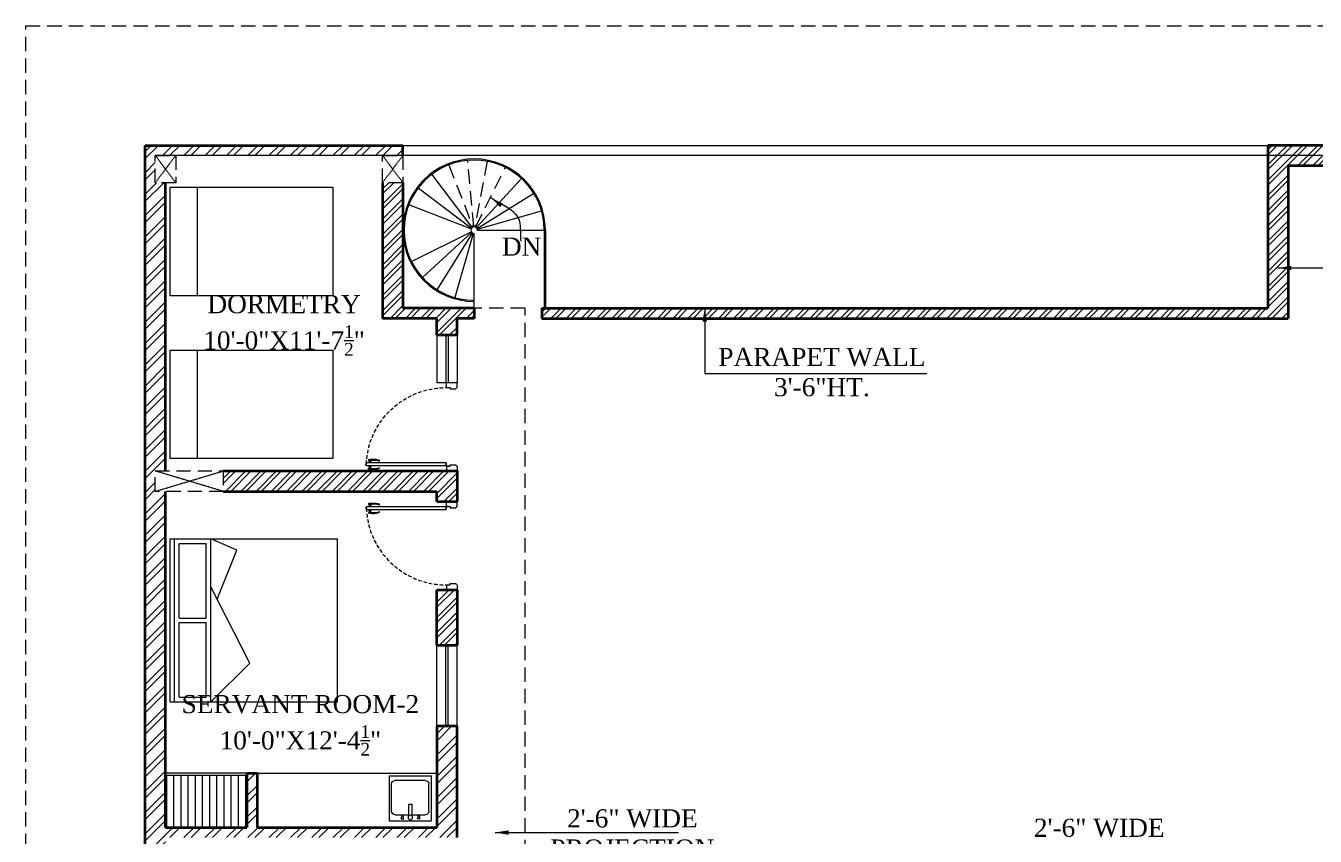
# Model space of a CAD drawing. Header units: inches. Extents: x -61 to 4103, y -308 to 989.
# Drawn here: x 2776 to 3347, y 631 to 989 of the extents above; entities that cross this region are included whole.
import ezdxf

# ---------------------------------------------------------------- set-up
doc = ezdxf.new("R2010")
doc.units = ezdxf.units.IN
for name, pattern in [('$0$$0$$0$HIDDEN', [9.525, 6.35, -3.175]), ('$2$$0$HIDDEN', [0.375, 0.25, -0.125]), ('AR-01-R0-COLUMN  LAYOUT$0$$0$HIDDEN', [0.375, 0.25, -0.125]), ('AR-01-R0-COLUMN LAYOUT$0$HIDDEN', [9.525, 6.35, -3.175])]:
    doc.linetypes.add(name, pattern=pattern)
doc.layers.get('0').update_dxf_attribs({"lineweight": 0})
for name, color, linetype, lineweight in [('A-DOOR', 34, 'Continuous', 13), ('A-FIXTURE', 30, 'Continuous', 13), ('A-HATCH', 8, 'Continuous', 0), ('A-PROJECTION', 4, '$0$$0$$0$HIDDEN', 9), ('A-STAIR', 5, 'Continuous', 9), ('A-TEXT', 2, 'Continuous', 13), ('A-WALL', 1, 'Continuous', 35), ('A-WINDOW', 4, 'Continuous', 9), ('AR-01-R0-COLUMN  LAYOUT$0$A-COMMON WALL', 1, 'Continuous', 0), ('AR-01-R0-COLUMN  LAYOUT$0$S-COLUMN TERRACE FLOOR HIDDEN', 8, 'AR-01-R0-COLUMN  LAYOUT$0$$0$HIDDEN', 9), ('AR-01-R0-COLUMN LAYOUT$0$S-BEAM PLINTH', 3, 'AR-01-R0-COLUMN LAYOUT$0$HIDDEN', 9)]:
    doc.layers.add(name, color=color, linetype=linetype, lineweight=lineweight)
doc.layers.add('A-FURNITURE', color=35, linetype='Continuous', lineweight=13, true_color=0xab6a54)
doc.styles.add('$1$$0$STYLE1', font='romantic.ttf', dxfattribs={"height": 6})
doc.styles.get("Standard").update_dxf_attribs({"font": 'arial.ttf', "height": 9})
doc.dimstyles.get("Standard").update_dxf_attribs({"dimtxt": 18, "dimasz": 6, "dimexe": 0, "dimexo": 6, "dimgap": 0.09, "dimtad": 0, "dimtih": 1, "dimtoh": 1, "dimdec": 1, "dimzin": 0, "dimdsep": 46, "dimlunit": 4, "dimtxsty": 'Standard', "dimblk": 'OBLIQUE', "dimcen": 0.09, "dimclrd": 256, "dimclre": 256, "dimclrt": 256, "dimadec": 0, "dimazin": 0, "dimtfac": 1, "dimtdec": 1, "dimtofl": 0, "dimtmove": 1, "dimatfit": 3, "dimfxl": 1, "dimtolj": 1, "dimtzin": 0, "dimlwd": -1, "dimlwe": -1, "dimarcsym": 0})
pattern_1 = [(45, (2829.263, -0.0001), (-3.367596, 3.367596), []), (45, (2831.508, -0.0001), (-3.367596, 3.367596), [])]

# ---------------------------------------------------------------- blocks, each defined once
blk = doc.blocks.new('$0$A$C416C59BA')
at = {"layer": 'A-FIXTURE'}
for p, q in [((0.53, 0), (0.53, 0.6)), ((0.53, 0.6), (1.092, 0.6)), ((0.61, 0.52), (0.793, 0.52)), ((0.689, 0.576), (0.726, 0.576)), ((0.689, 0.576), (0.704, 0.525)), ((0.704, 0.525), (0.712, 0.525)), ((0.726, 0.576), (0.712, 0.525)), ((0.793, 0.535), (0.793, 0.377)), ((0.833, 0.377), (0.833, 0.535)), ((0.833, 0.52), (1.012, 0.52)), ((0.907, 0.576), (0.921, 0.525)), ((0.944, 0.576), (0.907, 0.576)), ((0.929, 0.525), (0.921, 0.525)), ((0.944, 0.576), (0.929, 0.525)), ((1.092, 0), (1.092, 0.6)), ((0.56, 0.47), (0.56, 0.11)), ((0.793, 0.377), (0.833, 0.377)), ((1.062, 0.47), (1.062, 0.11)), ((1.012, 0.06), (0.61, 0.06)), ((0.53, 0), (1.092, 0))]:
    blk.add_line(p, q, dxfattribs=at)
blk.add_circle((0.813, 0.557), 0.03, dxfattribs=at)
for centre, start, end in [((0.61, 0.47), 90, 180), ((1.012, 0.47), 0, 90), ((0.61, 0.11), 180, 270), ((1.012, 0.11), 270, 0)]:
    blk.add_arc(centre, 0.05, start, end, dxfattribs=at)
blk = doc.blocks.new('6X5 BED')
for p, q in [((51594.69, -8410.76), (51522.69, -8410.76)), ((51522.69, -8410.76), (51522.69, -8484.76)), ((51594.69, -8410.76), (51594.69, -8484.76)), ((51594.69, -8412.76), (51522.69, -8412.76)), ((51557.69, -8414.76), (51524.69, -8414.76)), ((51524.69, -8414.76), (51524.69, -8426.76)), ((51557.69, -8414.76), (51557.69, -8426.76)), ((51559.69, -8414.76), (51559.69, -8426.76)), ((51592.69, -8414.76), (51559.69, -8414.76)), ((51592.69, -8414.76), (51592.69, -8426.76)), ((51594.69, -8428.76), (51522.69, -8428.76)), ((51527.67, -8440.3), (51522.69, -8428.76)), ((51557.69, -8426.76), (51524.69, -8426.76)), ((51577.6, -8446.05), (51543.86, -8428.76)), ((51592.69, -8426.76), (51559.69, -8426.76)), ((51594.69, -8428.76), (51577.6, -8446.05)), ((51549.3, -8431.55), (51527.67, -8440.3)), ((51594.69, -8484.76), (51522.69, -8484.76))]:
    blk.add_line(p, q)
blk = doc.blocks.new('$1$$0$handle_')
for p, q in [((-0.75, 0), (0.75, 0)), ((-3.84, -0.87), (-3.85, -0.92)), ((-0.75, -0.13), (-0.75, 0)), ((-0.75, -0.13), (0.75, -0.13)), ((-0.31, -0.13), (-0.31, -0.13)), ((0.3, -0.96), (-0.3, -0.96)), ((-0.29, -0.15), (0.29, -0.15)), ((-0.25, -0.9), (-0.25, -0.15)), ((-0.25, -0.9), (0.25, -0.9)), ((0.25, -0.9), (0.25, -0.15)), ((0.3, -0.96), (0.34, -0.95)), ((0.31, -0.13), (0.31, -0.13)), ((0.65, -1.05), (0.65, -1.23)), ((0.75, -0.13), (0.75, 0))]:
    blk.add_line(p, q)
for centre, radius, start, end in [((-3.78, -0.93), 0.0769, 167.6781, 262.0686), ((-3.77, -0.88), 0.0769, 88.2493, 167.6781), ((-0.3, -1.42), 0.464, 90.2821, 130.7273), ((-0.29, -0.13), 0.0185, 180, 270), ((-0.25, -0.96), 0.0532, 90, 180), ((0.25, -0.96), 0.0532, 0, 90), ((0.29, -0.13), 0.0185, 270, 360), ((0.42, -1.42), 0.478, 67.3956, 98.7522), ((0.57, -1.23), 0.0769, 278.1759, 360), ((0.57, -1.05), 0.0769, 360, 67.3956)]:
    blk.add_arc(centre, radius, start, end)
for points, knots in [([(0.58, -1.31), (0.24, -1.36), (-0.53, -1.5), (-2.81, -1.58), (-3.62, -1.04), (-3.78, -1.01), (-3.79, -1.01)], [0.064651, 0.064651, 0.064651, 0.064651, 0.450521, 1.832326, 2.246212, 2.27179, 2.27179, 2.27179, 2.27179]), ([(-0.6, -1.07), (-0.61, -1.07), (-0.62, -1.07), (-0.77, -1.09), (-0.93, -1.1), (-2.42, -1.12), (-2.75, -1.11), (-3.06, -1.04), (-3.11, -1.02), (-3.21, -0.99), (-3.25, -0.97), (-3.37, -0.91), (-3.43, -0.88), (-3.56, -0.84), (-3.61, -0.82), (-3.7, -0.81), (-3.73, -0.81), (-3.77, -0.81)], [0.667145, 0.667145, 0.667145, 0.667145, 0.681098, 0.681098, 1.004571, 1.004571, 1.651515, 1.651515, 1.812419, 1.812419, 1.988171, 1.988171, 2.163922, 2.163922, 2.251194, 2.251194, 2.323653, 2.323653, 2.323653, 2.323653])]:
    blk.add_open_spline(points, degree=3, knots=knots)
blk = doc.blocks.new("$1$$0$d3'")
at = {"layer": 'A-DOOR'}
for p, q in [((-3.36, 4.49), (-3.36, 37.09)), ((-2.11, 37.09), (-3.36, 37.09)), ((-2.58, 37.09), (-2.58, 37.43)), ((-2.11, 4.49), (-2.11, 37.09)), ((-36, 0), (-36, 4.4)), ((-34.03, 4.4), (-36, 4.4)), ((-34.03, 0), (-36, 0)), ((-34.03, 4.4), (-34.03, 2.9)), ((-34.03, 2.9), (-33.53, 2.9)), ((-34.03, 0.14), (-34.03, 0)), ((-33.53, 0.5), (-33.67, 0.5)), ((-33.53, 2.9), (-33.53, 0.5)), ((-3.36, 4.49), (-2.11, 4.49)), ((-2.03, 2.9), (-2.53, 2.9)), ((-2.53, 2.9), (-2.53, 0.5)), ((-2.53, 0.5), (-2.4, 0.5)), ((-2.03, 4.4), (-2.03, 2.9)), ((-2.03, 0.14), (-2.03, 0)), ((-2.03, 0), (0, 0)), ((-2, 4.4), (0, 4.4)), ((-0.75, 4.4), (-0.75, 4.4)), ((-0.75, 4.4), (-0.75, 4.4)), ((0, 0), (0, 4.4))]:
    blk.add_line(p, q, dxfattribs=at)
at = {"layer": 'A-DOOR', "lineweight": -3}
for p, q in [((-35.5, 4.4), (-35.5, 4.4)), ((-2.08, 4.49), (-2.95, 4.49)), ((-2.95, 4.47), (-2.95, 4.49)), ((-2.08, 4.47), (-2.95, 4.47)), ((-2.02, 4.41), (-2.02, 3.54)), ((-2.02, 3.54), (-2, 3.54)), ((-2, 4.41), (-2, 3.54))]:
    blk.add_line(p, q, dxfattribs=at)
blk.add_circle((-2.02, 4.47), 0.0663, dxfattribs=at)
at = {"layer": 'A-DOOR', "linetype": '$2$$0$HIDDEN', "ltscale": 6}
blk.add_arc((-1.47, 4.55), 32.56, 92.2361, 180.2684, dxfattribs=at)
at = {"layer": 'A-DOOR'}
for centre, radius, start, end in [((-2.58, 37.09), 0.337, 90, 180), ((-34.03, 0.5), 0.362, 270, 0), ((-2.03, 0.5), 0.362, 180, 270)]:
    blk.add_arc(centre, radius, start, end, dxfattribs=at)
at = {"layer": 'A-DOOR', "extrusion": (0, 0, -1), "zscale": -1, "rotation": 90}
blk.add_blockref('$1$$0$handle_', (3.36, 35.59), dxfattribs=at)
at = {"layer": 'A-DOOR', "rotation": 90}
blk.add_blockref('$1$$0$handle_', (-2.11, 35.59), dxfattribs=at)
blk = doc.blocks.new('_Oblique')
at = {"color": 0, "linetype": 'ByBlock', "lineweight": -2}
blk.add_line((-0.5, -0.5), (0.5, 0.5), dxfattribs=at)

msp = doc.modelspace()

# ---------------------------------------------------------------- hatches: boundary and pattern name
at = {"layer": 'A-HATCH'}
h = msp.add_hatch(dxfattribs=at)
h.set_pattern_fill('ANSI32,_O', color=256, scale=0.7)
h.set_pattern_definition([(45, (2829.263, -0.0001), (-4.714634, 4.714634), []), (45, (2832.406, -0.0001), (-4.714634, 4.714634), [])])
edge = h.paths.add_edge_path()
edge.add_line((3039.26, 123.19), (3178.76, 123.19))
edge.add_line((3178.76, 123.19), (3178.76, 132.19))
edge.add_line((3178.76, 132.19), (3030.26, 132.19))
edge.add_line((3030.26, 132.19), (3030.26, -53.74))
edge.add_arc((3021.26, -53.81), 9, -90, 0.4346, ccw=False)
edge.add_line((3021.26, -62.81), (2847.26, -62.81))
edge.add_arc((2847.26, -53.81), 9, 180, 270, ccw=False)
edge.add_line((2838.26, -53.81), (2838.26, 508.5))
edge.add_line((2838.26, 508.5), (2829.26, 508.5))
edge.add_line((2829.26, 508.5), (2829.26, 0))
edge.add_line((2829.26, 0), (2829.26, -53.81))
edge.add_arc((2847.26, -53.81), 18, 180, 270)
edge.add_line((2847.26, -71.81), (3021.31, -72))
edge.add_arc((3021.3, -54.04), 17.96, 270.0052, 360.7821)
edge.add_line((3039.26, -53.79), (3039.26, 123.19))
h.paths.add_polyline_path([(2838.26, 783.19), (2833.76, 783.19), (2833.76, 792.19), (2838.26, 792.19), (2838.26, 919.69), (2833.76, 919.69), (2833.76, 931.69), (2943.26, 931.69), (2943.26, 936.19), (2829.26, 936.19), (2829.26, 508.5), (2838.26, 508.5), (2838.26, 538.5), (2842.76, 538.5), (2842.76, 543.19), (2838.26, 543.19), (2838.26, 573.19), (2833.76, 573.19), (2833.76, 603.19), (2838.26, 603.19), (2838.26, 630.05), (2967.26, 630.05), (2967.26, 679.44), (2958.26, 679.44), (2958.26, 634.55), (2878.76, 634.55), (2878.76, 658.55), (2874.26, 658.55), (2874.26, 634.55), (2838.26, 634.55)])
h.paths.add_polyline_path([(2934.26, 931.69), (2842.76, 931.69)], flags=17)
h = msp.add_hatch(dxfattribs=at)
h.set_pattern_fill('ANSI32,_O', color=256, scale=0.5)
h.set_pattern_definition(pattern_1)
h.paths.add_polyline_path([(3004.76, 864.19), (3325.76, 864.19), (3325.76, 936.19), (3538.63, 936.19), (3538.63, 864.19), (3570.13, 864.19), (3570.13, 859.69), (3529.63, 859.69), (3529.63, 927.19), (3334.76, 927.19), (3334.76, 859.69), (3004.76, 859.69)])
h = msp.add_hatch(dxfattribs=at)
h.set_pattern_fill('ANSI32,_O', color=256, scale=0.5)
h.set_pattern_definition([(45, (2829.263, -3), (-3.367596, 3.367596), []), (45, (2831.508, -3), (-3.367596, 3.367596), [])])
h.paths.add_polyline_path([(2974.76, 859.69), (2967.26, 859.69), (2967.26, 852.19), (2958.26, 852.19), (2958.26, 859.69), (2934.26, 859.69), (2934.26, 919.69), (2943.26, 919.69), (2943.26, 864.19), (2974.76, 864.19)])
h = msp.add_hatch(dxfattribs=at)
h.set_pattern_fill('ANSI32,_O', color=256, scale=0.5)
h.set_pattern_definition(pattern_1)
edge = h.paths.add_edge_path()
edge.add_line((2863.76, 792.19), (2958.26, 792.19))
edge.add_line((2958.26, 792.19), (2958.26, 792.19))
edge.add_line((2958.26, 792.19), (2967.26, 792.19))
edge.add_line((2967.26, 792.19), (2967.26, 778.69))
edge.add_line((2967.26, 778.69), (2958.26, 778.69))
edge.add_line((2958.26, 778.69), (2958.26, 783.19))
edge.add_line((2958.26, 783.19), (2863.76, 783.19))
edge.add_line((2863.76, 783.19), (2863.76, 787.69))
h = msp.add_hatch(dxfattribs=at)
h.set_pattern_fill('ANSI32,_O', color=256, scale=0.5)
h.set_pattern_definition([(45, (2824.763, 1.25), (-3.367596, 3.367596), []), (45, (2827.008, 1.25), (-3.367596, 3.367596), [])])
h.paths.add_polyline_path([(2958.26, 715.19), (2967.26, 715.19), (2967.26, 739.69), (2958.26, 739.69)])
h = msp.add_hatch(dxfattribs=at)
h.set_pattern_fill('ANSI31', color=256, angle=45)
h.set_pattern_definition([(90, (2829.263, -0.0001), (-3.175, 7e-16), [])])
h.paths.add_polyline_path([(2874.26, 657.55), (2838.26, 657.55), (2838.26, 634.55), (2874.26, 634.55)])

# ---------------------------------------------------------------- linework, layer by layer
at = {"layer": 'A-FIXTURE'}
msp.add_line((2878.76, 658.55), (2958.26, 658.55), dxfattribs=at)
at = {"layer": 'A-FURNITURE'}
for p, q in [((2852.24, 917.69), (2852.24, 869.69)), ((2852.24, 845.69), (2852.24, 797.69)), ((2874.26, 658.55), (2838.26, 658.55)), ((2874.26, 657.55), (2838.26, 657.55))]:
    msp.add_line(p, q, dxfattribs=at)
for points in [[(2912.26, 917.69), (2912.26, 869.69), (2840.26, 869.69), (2840.26, 917.69)], [(2912.26, 845.69), (2912.26, 797.69), (2840.26, 797.69), (2840.26, 845.69)]]:
    msp.add_lwpolyline(points, close=True, dxfattribs=at)
at = {"layer": 'A-PROJECTION'}
msp.add_lwpolyline([(2838.26, 508.5), (2997.26, 508.5), (2997.26, 864.19), (2974.76, 864.19)], dxfattribs=at)
at = {"layer": 'A-STAIR', "linetype": '$0$$0$$0$HIDDEN'}
for p, q in [((2963.56, 927.59), (2974.22, 900.09)), ((2974.62, 900.18), (2971.9, 929.56)), ((2980.46, 929.16), (2975.04, 900.16)), ((2975.43, 900.03), (2988.58, 926.44))]:
    msp.add_line(p, q, dxfattribs=at)
at = {"layer": 'A-STAIR'}
for p, q in [((2973.86, 899.89), (2956.08, 923.43)), ((2975.77, 899.8), (2995.65, 921.6)), ((2950.02, 917.37), (2973.57, 899.59)), ((2976.04, 899.48), (3001.12, 915.01)), ((2973.36, 899.23), (2945.86, 909.89)), ((2976.21, 899.1), (3004.58, 907.17)), ((2947.01, 884.87), (2973.42, 898.02)), ((2973.65, 897.68), (2951.85, 877.8)), ((2958.44, 872.33), (2973.97, 897.41)), ((2974.35, 897.25), (2966.28, 868.87)), ((2974.76, 864.19), (2974.76, 897.19)), ((2976.26, 898.69), (3006.26, 898.69)), ((3005.76, 898.69), (3005.76, 864.19)), ((3006.26, 898.69), (3006.26, 864.19))]:
    msp.add_line(p, q, dxfattribs=at)
for radius in [31.5, 31, 1.5]:
    msp.add_arc((2974.76, 898.69), radius, 0, 270, dxfattribs=at)
at = {"layer": 'A-WALL'}
for p, q in [((2829.26, 936.19), (2943.26, 936.19)), ((2829.26, 0), (2829.26, 936.19)), ((2943.26, 931.69), (2943.26, 936.19)), ((3325.76, 936.19), (3325.76, 864.19)), ((3538.63, 936.19), (3325.76, 936.19)), ((3334.76, 927.19), (3334.76, 859.69)), ((3529.63, 927.19), (3334.76, 927.19)), ((2838.26, 792.19), (2838.26, 919.69)), ((2934.26, 919.69), (2934.26, 859.69)), ((2943.26, 919.69), (2943.26, 864.19)), ((2974.76, 864.19), (2943.26, 864.19)), ((2974.76, 864.19), (2974.76, 859.69)), ((3004.76, 864.19), (3325.76, 864.19)), ((3004.76, 864.19), (3004.76, 859.69)), ((3004.76, 864.19), (3004.76, 859.69)), ((2958.26, 859.69), (2934.26, 859.69)), ((2958.26, 852.19), (2958.26, 859.69)), ((2974.76, 859.69), (2967.26, 859.69)), ((2967.26, 852.19), (2967.26, 859.69)), ((3004.76, 859.69), (3334.76, 859.69)), ((2967.26, 852.19), (2958.26, 852.19)), ((2863.76, 792.19), (2967.26, 792.19)), ((2967.26, 792.19), (2967.26, 778.69)), ((2838.26, 634.55), (2838.26, 783.19)), ((2863.76, 783.19), (2958.26, 783.19)), ((2958.26, 778.69), (2958.26, 783.19)), ((2958.26, 778.69), (2967.26, 778.69)), ((2958.26, 739.69), (2967.26, 739.69)), ((2958.26, 715.19), (2958.26, 739.69)), ((2967.26, 739.69), (2967.26, 715.19)), ((2958.26, 715.19), (2967.26, 715.19)), ((2958.26, 679.44), (2958.26, 634.55)), ((2958.26, 679.44), (2967.26, 679.44)), ((2967.26, 630.05), (2967.26, 679.44)), ((2874.26, 658.55), (2878.76, 658.55)), ((2874.26, 658.55), (2874.26, 634.55)), ((2878.76, 658.55), (2878.76, 634.55)), ((2838.26, 634.55), (2874.26, 634.55)), ((2878.76, 634.55), (2958.26, 634.55))]:
    msp.add_line(p, q, dxfattribs=at)
at = {"layer": 'A-WINDOW'}
for p, q in [((2958.26, 852.19), (2958.26, 831.19)), ((2962.26, 852.19), (2962.26, 831.19)), ((2963.26, 852.19), (2963.26, 831.19)), ((2967.26, 852.19), (2967.26, 831.19)), ((2967.26, 831.19), (2958.26, 831.19)), ((2958.26, 679.44), (2958.26, 715.19)), ((2962.26, 679.44), (2962.26, 715.19)), ((2963.26, 679.44), (2963.26, 715.19)), ((2967.26, 679.44), (2967.26, 715.19))]:
    msp.add_line(p, q, dxfattribs=at)
at = {"layer": 'AR-01-R0-COLUMN  LAYOUT$0$A-COMMON WALL'}
for p, q in [((2829.26, 936.19), (2829.26, 0)), ((2829.26, 936.19), (4029.26, 936.19)), ((4024.76, 931.69), (2833.76, 931.69))]:
    msp.add_line(p, q, dxfattribs=at)
at = {"layer": 'AR-01-R0-COLUMN  LAYOUT$0$S-COLUMN TERRACE FLOOR HIDDEN'}
for p, q in [((2833.76, 919.69), (2842.76, 931.69)), ((2842.76, 919.69), (2833.76, 931.69)), ((2934.26, 919.69), (2943.26, 931.69)), ((2943.26, 919.69), (2934.26, 931.69)), ((2833.76, 783.19), (2863.76, 792.19)), ((2863.76, 783.19), (2833.76, 792.19))]:
    msp.add_line(p, q, dxfattribs=at)
at = {"layer": 'AR-01-R0-COLUMN  LAYOUT$0$S-COLUMN TERRACE FLOOR HIDDEN', "ltscale": 25}
for points in [[(2842.76, 931.69), (2842.76, 919.69), (2833.76, 919.69), (2833.76, 931.69)], [(2842.76, 931.69), (2842.76, 919.69), (2833.76, 919.69), (2833.76, 931.69)], [(2934.26, 919.69), (2934.26, 931.69), (2943.26, 931.69), (2943.26, 919.69)], [(2833.76, 792.19), (2863.76, 792.19), (2863.76, 783.19), (2833.76, 783.19)]]:
    msp.add_lwpolyline(points, close=True, dxfattribs=at)
at = {"layer": 'AR-01-R0-COLUMN LAYOUT$0$S-BEAM PLINTH'}
msp.add_lwpolyline([(2776.47, 989.07), (4103.27, 989.07), (4103.27, -308.04), (2776.47, -308.04)], close=True, dxfattribs=at)

# ---------------------------------------------------------------- block references
at = {"layer": 'A-DOOR', "yscale": 1.083333333333343, "zscale": 1.083333333333334, "rotation": 90}
for p, xscale in [((2967.26, 792.19), -1.083333333333343), ((2967.26, 778.69), 1.083333333333343)]:
    msp.add_blockref("$1$$0$d3'", p, dxfattribs=dict(at, xscale=xscale))
at = {"layer": 'A-FIXTURE', "xscale": -33.00000000008004, "yscale": 33.00000000008004, "zscale": 33.00000000008004, "rotation": 180}
msp.add_blockref('$0$A$C416C59BA', (2919.74, 657.35), dxfattribs=at)
at = {"layer": 'A-FURNITURE', "xscale": -1, "rotation": 90}
msp.add_blockref('6X5 BED', (-5570.5, 52284.87), dxfattribs=at)

# ---------------------------------------------------------------- texts
at = {"layer": 'A-TEXT', "insert": (2995.78, 891.41), "char_height": 8, "width": 129.4496, "attachment_point": 5, "style": '$1$$0$STYLE1'}
msp.add_mtext('\\A1;DN', dxfattribs=at)
at = {"layer": 'A-TEXT', "char_height": 8, "attachment_point": 5, "style": '$1$$0$STYLE1'}
for s, insert in [('\\A1;DORMETRY\\P10\'-0"X11\'-7{\\H0.7x;\\S1/2;}"', (2890.69, 856.58)), ('\\A1;PARAPET WALL \\P3\'-6"HT.', (3128.57, 835.85)), ('\\A1;SERVANT ROOM-2\\P10\'-0"X12\'-4{\\H0.7x;\\S1/2;}"', (2897.92, 679.73)), ('\\A1;2\'-6" WIDE PROJECTION', (3044.74, 631.86)), ('\\A1;2\'-6" WIDE PROJECTION', (3251.23, 627.68))]:
    msp.add_mtext_dynamic_manual_height_columns(s, width=105.346, gutter_width=1, heights=[0], dxfattribs=dict(at, insert=insert))

# ---------------------------------------------------------------- leaders
at = {"layer": 'A-TEXT', "path_type": 1}
msp.add_leader([(2982.01, 913.23), (2994.18, 904.21), (2995.43, 893.82)], dimstyle='Standard', override={"dimtxt": 9, "dimtih": 0, "dimtoh": 0, "dimfxl": 2, "dimfxlon": 1}, dxfattribs=at)
at = {"layer": 'A-TEXT'}
for points, override in [([(3330.26, 881.99), (3406.55, 881.99)], {"dimtxt": 9, "dimtih": 0, "dimtoh": 0, "dimfxl": 2, "dimfxlon": 1}), ([(3076.75, 864.19), (3076.75, 835.32), (3174.94, 835.32)], {"dimtxt": 9, "dimtih": 0, "dimtoh": 0, "dimfxl": 2, "dimfxlon": 1}), ([(2984.07, 632.31), (3065.14, 632.31)], {"dimtxt": 9, "dimgap": 0.09, "dimtad": 0, "dimtih": 0, "dimtoh": 0, "dimfxl": 2, "dimfxlon": 1})]:
    msp.add_leader(points, dimstyle='Standard', override=override, dxfattribs=at)

doc.saveas('drawing.dxf')
